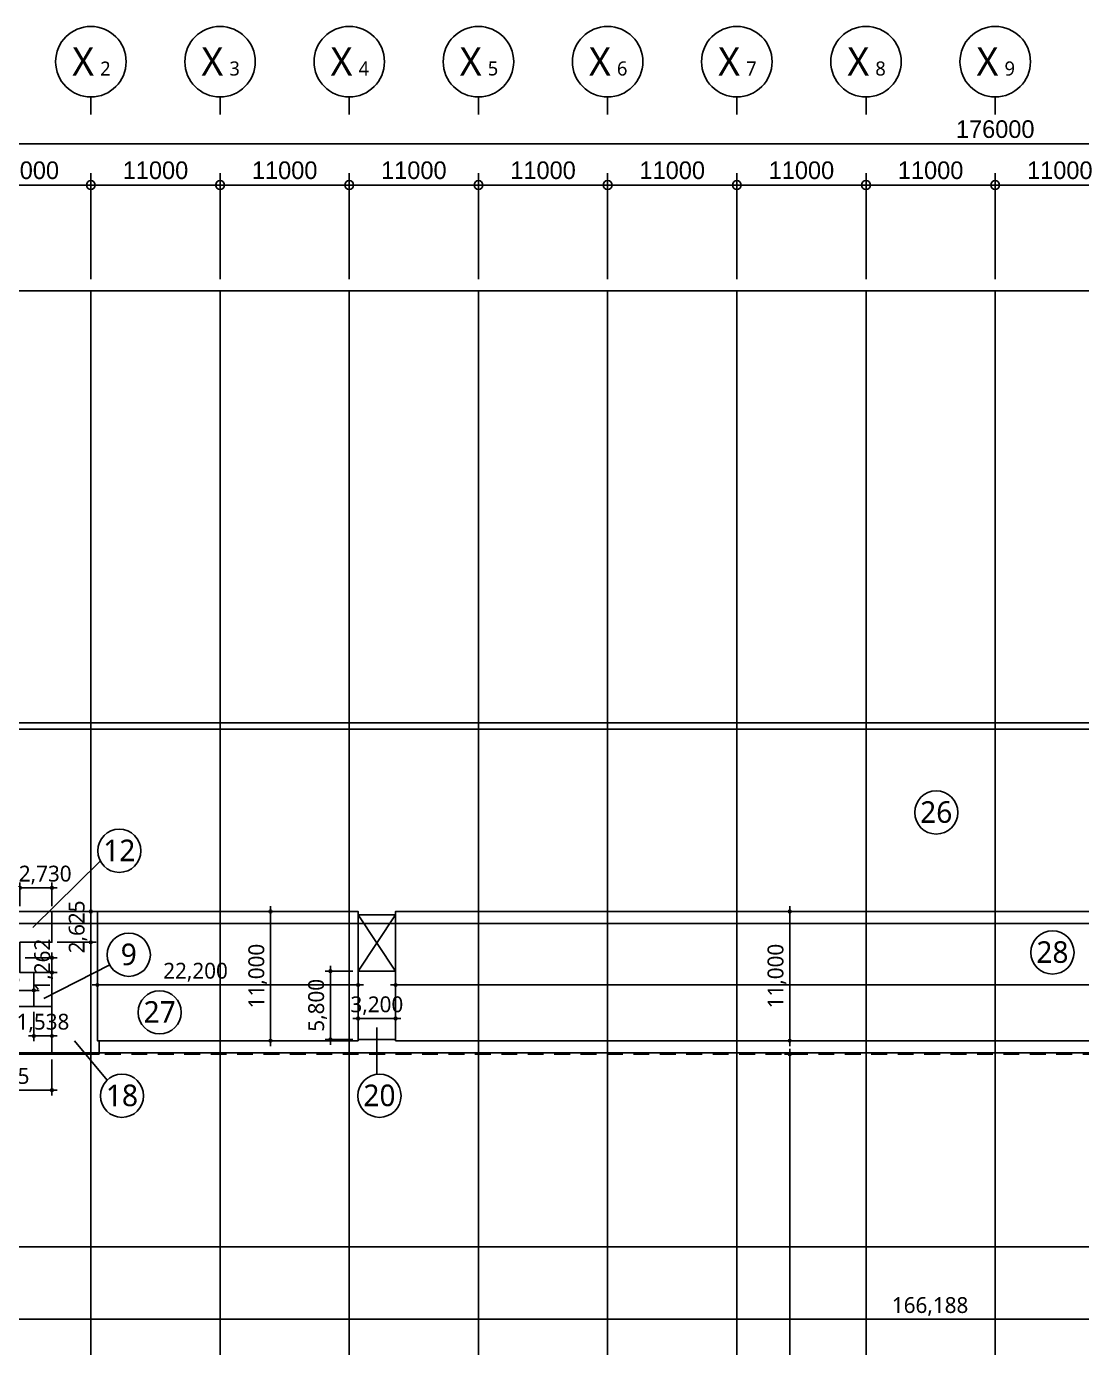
# Model space of a CAD drawing. Header units: millimetres. Extents: x 6000 to 1943854, y 3300 to 446500.
# Drawn here: x 1412926 to 1502770, y 294358 to 406789 of the extents above; entities that cross this region are included whole.
import ezdxf
from ezdxf.enums import TextEntityAlignment as Align

# ---------------------------------------------------------------- set-up
doc = ezdxf.new("R2010")
doc.units = ezdxf.units.MM
for name, pattern in [('-HID', [2.5, 1.5, -1]), ('CEN', [62, 60, -1, 0, -1]), ('HID', [2.5, 1.5, -1])]:
    doc.linetypes.add(name, pattern=pattern)
doc.layers.get('DEFPOINTS').update_dxf_attribs({"color": 171})
for name, color, linetype in [('AREA 99 - 건축면적', 60, 'Continuous'), ('AREA-빼는 면적', 7, 'Continuous'), ('AREABOUNDARY_H', 4, 'HID'), ('AREALINE', 1, 'Continuous'), ('AREATEXT', 7, 'Continuous'), ('CEN(ST)', 12, 'CEN'), ('dim0', 7, 'Continuous'), ('NDIM', 7, 'Continuous'), ('SYM(AXIS)', 7, 'Continuous'), ('TEXT(AXIS)', 2, 'Continuous')]:
    doc.layers.add(name, color=color, linetype=linetype)
doc.styles.add('CGS', font='cgse', dxfattribs={"bigfont": 'cgs'})
doc.styles.add('나눔고딕 Se', font='NanumGothic.ttf')
doc.styles.add('나눔바른고딕', font='NanumBarunGothic.ttf')
doc.dimstyles.new('A1-100', dxfattribs={"dimtxt": 3, "dimasz": 1, "dimexe": 2, "dimexo": 2, "dimgap": 1, "dimtad": 1, "dimdec": 0, "dimzin": 12, "dimdsep": 46, "dimlunit": 6, "dimtxsty": '나눔고딕 Se', "dimblk1": 'DIMDOT', "dimblk2": 'DIMDOT', "dimsah": 1, "dimcen": -1, "dimdle": 2, "dimclrd": 256, "dimclre": 256, "dimclrt": 3, "dimadec": 0, "dimazin": 0, "dimtfac": 1, "dimtdec": 0, "dimtix": 1, "dimtmove": 2, "dimatfit": 3, "dimldrblk": 'DIMDOT', "dimfxl": 1, "dimtvp": 1, "dimtolj": 1, "dimtzin": 12, "dimlwd": -1, "dimlwe": -1, "dimarcsym": 0})
doc.dimstyles.new('NDIM 1200', dxfattribs={"dimscale": 500, "dimtxt": 3, "dimasz": 1, "dimexe": 2, "dimexo": 2, "dimgap": 1, "dimtad": 1, "dimdec": 0, "dimdsep": 46, "dimtxsty": 'CGS', "dimblk": 'DOT0', "dimcen": 1, "dimdle": 8, "dimclrd": 2, "dimclre": 2, "dimclrt": 2, "dimadec": 0, "dimazin": 0, "dimtfac": 1, "dimtdec": 0, "dimtix": 1, "dimtmove": 2, "dimatfit": 3, "dimldrblk": 'DOT0', "dimfxl": 1, "dimtolj": 1, "dimtzin": 0, "dimlwd": -1, "dimlwe": -1, "dimarcsym": 0})

# ---------------------------------------------------------------- blocks, each defined once
blk = doc.blocks.new('DOT0')
blk.add_line((-3, 0), (3, 0))
at = {"color": 6}
blk.add_circle((0, 0), 0.75, dxfattribs=at)
blk = doc.blocks.new('*D7')
at = {"layer": 'DEFPOINTS', "color": 0, "ltscale": 0.4, "transparency": 16777216}
for p in [(1084316, 599882), (1084316, 587382), (1260316, 587382)]:
    blk.add_point(p, dxfattribs=at)
at = {"layer": 'NDIM', "ltscale": 0.4, "transparency": 16777216}
for p, q in [((1084316, 588382), (1084316, 600882)), ((1260316, 588382), (1260316, 600882)), ((1259816, 599882), (1084816, 599882))]:
    blk.add_line(p, q, dxfattribs=at)
at = {"layer": 'NDIM', "ltscale": 0.4, "transparency": 16777216, "xscale": 500, "yscale": 500, "zscale": 500, "rotation": 180}
blk.add_blockref('DOT0', (1084316, 599882), dxfattribs=at)
at = {"layer": 'NDIM', "ltscale": 0.4, "transparency": 16777216, "xscale": 500, "yscale": 500, "zscale": 500}
blk.add_blockref('DOT0', (1260316, 599882), dxfattribs=at)
at = {"layer": 'NDIM', "ltscale": 0.4, "transparency": 16777216, "insert": (1172316, 601132), "char_height": 1500, "attachment_point": 5, "style": 'CGS'}
blk.add_mtext('\\A1;176000', dxfattribs=at)
blk = doc.blocks.new('*D13')
at = {"layer": 'DEFPOINTS', "color": 0, "ltscale": 0.4, "transparency": 16777216}
for p in [(1161316, 596382), (1161316, 587382), (1172316, 587382)]:
    blk.add_point(p, dxfattribs=at)
at = {"layer": 'NDIM', "ltscale": 0.4, "transparency": 16777216}
for p, q in [((1161316, 588382), (1161316, 597382)), ((1172316, 588382), (1172316, 597382)), ((1171816, 596382), (1161816, 596382))]:
    blk.add_line(p, q, dxfattribs=at)
at = {"layer": 'NDIM', "ltscale": 0.4, "transparency": 16777216, "xscale": 500, "yscale": 500, "zscale": 500, "rotation": 180}
blk.add_blockref('DOT0', (1161316, 596382), dxfattribs=at)
at = {"layer": 'NDIM', "ltscale": 0.4, "transparency": 16777216, "xscale": 500, "yscale": 500, "zscale": 500}
blk.add_blockref('DOT0', (1172316, 596382), dxfattribs=at)
at = {"layer": 'NDIM', "ltscale": 0.4, "transparency": 16777216, "insert": (1166816, 597632), "char_height": 1500, "attachment_point": 5, "style": 'CGS'}
blk.add_mtext('\\A1;11000', dxfattribs=at)
blk = doc.blocks.new('A$C2F20087E')
at = {"layer": 'SYM(AXIS)'}
blk.add_line((600, 0), (600, 300), dxfattribs=at)
blk.add_circle((600, 900), 600, dxfattribs=at)
blk = doc.blocks.new('*D14')
at = {"layer": 'DEFPOINTS', "color": 0, "ltscale": 0.4, "transparency": 16777216}
for p in [(1172316, 596382), (1172316, 587382), (1183316, 587382)]:
    blk.add_point(p, dxfattribs=at)
at = {"layer": 'NDIM', "ltscale": 0.4, "transparency": 16777216}
for p, q in [((1172316, 588382), (1172316, 597382)), ((1183316, 588382), (1183316, 597382)), ((1182816, 596382), (1172816, 596382))]:
    blk.add_line(p, q, dxfattribs=at)
at = {"layer": 'NDIM', "ltscale": 0.4, "transparency": 16777216, "xscale": 500, "yscale": 500, "zscale": 500, "rotation": 180}
blk.add_blockref('DOT0', (1172316, 596382), dxfattribs=at)
at = {"layer": 'NDIM', "ltscale": 0.4, "transparency": 16777216, "xscale": 500, "yscale": 500, "zscale": 500}
blk.add_blockref('DOT0', (1183316, 596382), dxfattribs=at)
at = {"layer": 'NDIM', "ltscale": 0.4, "transparency": 16777216, "insert": (1177816, 597632), "char_height": 1500, "attachment_point": 5, "style": 'CGS'}
blk.add_mtext('\\A1;11000', dxfattribs=at)
blk = doc.blocks.new('*D17')
at = {"layer": 'DEFPOINTS', "color": 0, "ltscale": 0.4, "transparency": 16777216}
for p in [(1084316, 596382), (1084316, 587382), (1095316, 587382)]:
    blk.add_point(p, dxfattribs=at)
at = {"layer": 'NDIM', "ltscale": 0.4, "transparency": 16777216}
for p, q in [((1084316, 588382), (1084316, 597382)), ((1095316, 588382), (1095316, 597382)), ((1094816, 596382), (1084816, 596382))]:
    blk.add_line(p, q, dxfattribs=at)
at = {"layer": 'NDIM', "ltscale": 0.4, "transparency": 16777216, "xscale": 500, "yscale": 500, "zscale": 500, "rotation": 180}
blk.add_blockref('DOT0', (1084316, 596382), dxfattribs=at)
at = {"layer": 'NDIM', "ltscale": 0.4, "transparency": 16777216, "xscale": 500, "yscale": 500, "zscale": 500}
blk.add_blockref('DOT0', (1095316, 596382), dxfattribs=at)
at = {"layer": 'NDIM', "ltscale": 0.4, "transparency": 16777216, "insert": (1089816, 597632), "char_height": 1500, "attachment_point": 5, "style": 'CGS'}
blk.add_mtext('\\A1;11000', dxfattribs=at)
blk = doc.blocks.new('*D18')
at = {"layer": 'DEFPOINTS', "color": 0, "ltscale": 0.4, "transparency": 16777216}
for p in [(1095316, 596382), (1095316, 587382), (1106316, 587382)]:
    blk.add_point(p, dxfattribs=at)
at = {"layer": 'NDIM', "ltscale": 0.4, "transparency": 16777216}
for p, q in [((1095316, 588382), (1095316, 597382)), ((1106316, 588382), (1106316, 597382)), ((1105816, 596382), (1095816, 596382))]:
    blk.add_line(p, q, dxfattribs=at)
at = {"layer": 'NDIM', "ltscale": 0.4, "transparency": 16777216, "xscale": 500, "yscale": 500, "zscale": 500, "rotation": 180}
blk.add_blockref('DOT0', (1095316, 596382), dxfattribs=at)
at = {"layer": 'NDIM', "ltscale": 0.4, "transparency": 16777216, "xscale": 500, "yscale": 500, "zscale": 500}
blk.add_blockref('DOT0', (1106316, 596382), dxfattribs=at)
at = {"layer": 'NDIM', "ltscale": 0.4, "transparency": 16777216, "insert": (1100816, 597632), "char_height": 1500, "attachment_point": 5, "style": 'CGS'}
blk.add_mtext('\\A1;11000', dxfattribs=at)
blk = doc.blocks.new('*D19')
at = {"layer": 'DEFPOINTS', "color": 0, "ltscale": 0.4, "transparency": 16777216}
for p in [(1106316, 596382), (1106316, 587382), (1117316, 587382)]:
    blk.add_point(p, dxfattribs=at)
at = {"layer": 'NDIM', "ltscale": 0.4, "transparency": 16777216}
for p, q in [((1106316, 588382), (1106316, 597382)), ((1117316, 588382), (1117316, 597382)), ((1116816, 596382), (1106816, 596382))]:
    blk.add_line(p, q, dxfattribs=at)
at = {"layer": 'NDIM', "ltscale": 0.4, "transparency": 16777216, "xscale": 500, "yscale": 500, "zscale": 500, "rotation": 180}
blk.add_blockref('DOT0', (1106316, 596382), dxfattribs=at)
at = {"layer": 'NDIM', "ltscale": 0.4, "transparency": 16777216, "xscale": 500, "yscale": 500, "zscale": 500}
blk.add_blockref('DOT0', (1117316, 596382), dxfattribs=at)
at = {"layer": 'NDIM', "ltscale": 0.4, "transparency": 16777216, "insert": (1111816, 597632), "char_height": 1500, "attachment_point": 5, "style": 'CGS'}
blk.add_mtext('\\A1;11000', dxfattribs=at)
blk = doc.blocks.new('*D20')
at = {"layer": 'DEFPOINTS', "color": 0, "ltscale": 0.4, "transparency": 16777216}
for p in [(1117316, 596382), (1117316, 587382), (1128316, 587382)]:
    blk.add_point(p, dxfattribs=at)
at = {"layer": 'NDIM', "ltscale": 0.4, "transparency": 16777216}
for p, q in [((1117316, 588382), (1117316, 597382)), ((1128316, 588382), (1128316, 597382)), ((1127816, 596382), (1117816, 596382))]:
    blk.add_line(p, q, dxfattribs=at)
at = {"layer": 'NDIM', "ltscale": 0.4, "transparency": 16777216, "xscale": 500, "yscale": 500, "zscale": 500, "rotation": 180}
blk.add_blockref('DOT0', (1117316, 596382), dxfattribs=at)
at = {"layer": 'NDIM', "ltscale": 0.4, "transparency": 16777216, "xscale": 500, "yscale": 500, "zscale": 500}
blk.add_blockref('DOT0', (1128316, 596382), dxfattribs=at)
at = {"layer": 'NDIM', "ltscale": 0.4, "transparency": 16777216, "insert": (1122816, 597632), "char_height": 1500, "attachment_point": 5, "style": 'CGS'}
blk.add_mtext('\\A1;11000', dxfattribs=at)
blk = doc.blocks.new('*D21')
at = {"layer": 'DEFPOINTS', "color": 0, "ltscale": 0.4, "transparency": 16777216}
for p in [(1128316, 596382), (1128316, 587382), (1139316, 587382)]:
    blk.add_point(p, dxfattribs=at)
at = {"layer": 'NDIM', "ltscale": 0.4, "transparency": 16777216}
for p, q in [((1128316, 588382), (1128316, 597382)), ((1139316, 588382), (1139316, 597382)), ((1138816, 596382), (1128816, 596382))]:
    blk.add_line(p, q, dxfattribs=at)
at = {"layer": 'NDIM', "ltscale": 0.4, "transparency": 16777216, "xscale": 500, "yscale": 500, "zscale": 500, "rotation": 180}
blk.add_blockref('DOT0', (1128316, 596382), dxfattribs=at)
at = {"layer": 'NDIM', "ltscale": 0.4, "transparency": 16777216, "xscale": 500, "yscale": 500, "zscale": 500}
blk.add_blockref('DOT0', (1139316, 596382), dxfattribs=at)
at = {"layer": 'NDIM', "ltscale": 0.4, "transparency": 16777216, "insert": (1133816, 597632), "char_height": 1500, "attachment_point": 5, "style": 'CGS'}
blk.add_mtext('\\A1;11000', dxfattribs=at)
blk = doc.blocks.new('*D22')
at = {"layer": 'DEFPOINTS', "color": 0, "ltscale": 0.4, "transparency": 16777216}
for p in [(1139316, 596382), (1139316, 587382), (1150316, 587382)]:
    blk.add_point(p, dxfattribs=at)
at = {"layer": 'NDIM', "ltscale": 0.4, "transparency": 16777216}
for p, q in [((1139316, 588382), (1139316, 597382)), ((1150316, 588382), (1150316, 597382)), ((1149816, 596382), (1139816, 596382))]:
    blk.add_line(p, q, dxfattribs=at)
at = {"layer": 'NDIM', "ltscale": 0.4, "transparency": 16777216, "xscale": 500, "yscale": 500, "zscale": 500, "rotation": 180}
blk.add_blockref('DOT0', (1139316, 596382), dxfattribs=at)
at = {"layer": 'NDIM', "ltscale": 0.4, "transparency": 16777216, "xscale": 500, "yscale": 500, "zscale": 500}
blk.add_blockref('DOT0', (1150316, 596382), dxfattribs=at)
at = {"layer": 'NDIM', "ltscale": 0.4, "transparency": 16777216, "insert": (1144816, 597632), "char_height": 1500, "attachment_point": 5, "style": 'CGS'}
blk.add_mtext('\\A1;11000', dxfattribs=at)
blk = doc.blocks.new('*D23')
at = {"layer": 'DEFPOINTS', "color": 0, "ltscale": 0.4, "transparency": 16777216}
for p in [(1150316, 596382), (1150316, 587382), (1161316, 587382)]:
    blk.add_point(p, dxfattribs=at)
at = {"layer": 'NDIM', "ltscale": 0.4, "transparency": 16777216}
for p, q in [((1150316, 588382), (1150316, 597382)), ((1161316, 588382), (1161316, 597382)), ((1160816, 596382), (1150816, 596382))]:
    blk.add_line(p, q, dxfattribs=at)
at = {"layer": 'NDIM', "ltscale": 0.4, "transparency": 16777216, "xscale": 500, "yscale": 500, "zscale": 500, "rotation": 180}
blk.add_blockref('DOT0', (1150316, 596382), dxfattribs=at)
at = {"layer": 'NDIM', "ltscale": 0.4, "transparency": 16777216, "xscale": 500, "yscale": 500, "zscale": 500}
blk.add_blockref('DOT0', (1161316, 596382), dxfattribs=at)
at = {"layer": 'NDIM', "ltscale": 0.4, "transparency": 16777216, "insert": (1155816, 597632), "char_height": 1500, "attachment_point": 5, "style": 'CGS'}
blk.add_mtext('\\A1;11000', dxfattribs=at)
blk = doc.blocks.new('dmlgmkfhgfhhjjkjk')
at = {"layer": 'AREA 99 - 건축면적', "color": 2}
for points in [[(1573902, 340296), (1571777, 340296), (1571777, 347534), (1404065, 347534), (1404065, 329384), (1406777, 329384), (1406777, 331471), (1441165, 331471), (1441165, 331184), (1444365, 331184), (1444365, 331471), (1571777, 331471), (1571777, 337221), (1573902, 337221)], [(1415102, 331471), (1406777, 331471), (1406777, 328484), (1412372, 328484), (1412372, 328846), (1415102, 328846)], [(1419115, 319334), (1415102, 319334), (1415102, 326271), (1412372, 326271), (1412372, 328846), (1415102, 328846), (1415102, 331471), (1418965, 331471), (1418965, 320471), (1419115, 320471)], [(1418965, 320471), (1441165, 320471), (1441165, 331471), (1418965, 331471)], [(1444365, 320471), (1571777, 320471), (1571777, 331471), (1444365, 331471)], [(1413565, 326271), (1412372, 326271), (1412372, 327534), (1406777, 327534), (1406777, 323384), (1413565, 323384)], [(1413565, 323384), (1415102, 323384), (1415102, 326271), (1413565, 326271)], [(1441165, 326384), (1444365, 326384), (1444365, 320584), (1441165, 320584)], [(1406777, 319334), (1415102, 319334), (1415102, 323384), (1406777, 323384)], [(1444365, 320471), (1444365, 320584), (1441165, 320584), (1441165, 320471), (1419115, 320471), (1419115, 319334), (1406777, 319334), (1406777, 241646), (1572965, 241646), (1572965, 252134), (1580040, 252134), (1580040, 304284), (1574290, 304284), (1574290, 310884), (1580040, 310884), (1580040, 319334), (1571715, 319334), (1571715, 320471)]]:
    blk.add_lwpolyline(points, close=True, dxfattribs=at)
at = {"layer": 'AREA-빼는 면적', "color": 3}
blk.add_lwpolyline([(1444365, 326384), (1441165, 326384), (1441165, 331184), (1444365, 331184)], close=True, dxfattribs=at)
at = {"layer": 'AREA-빼는 면적', "color": 1}
for points in [[(1441165, 331184), (1444365, 326384)], [(1441165, 326384), (1444365, 331184)]]:
    blk.add_lwpolyline(points, dxfattribs=at)
blk = doc.blocks.new('DIMDOT')
at = {"linetype": 'Continuous'}
for p, q in [((-2, 0), (2, 0)), ((0, -2), (0, 2))]:
    blk.add_line(p, q, dxfattribs=at)
for radius in [0.5, 0.25]:
    blk.add_circle((0, 0), radius, dxfattribs=at)
blk = doc.blocks.new('*D45')
at = {"layer": 'DEFPOINTS', "color": 0, "transparency": 16777216}
for p in [(1406777, 296764), (1572965, 296764), (1572965, 296764)]:
    blk.add_point(p, dxfattribs=at)
at = {"layer": 'dim0', "transparency": 16777216}
blk.add_line((1407002, 296764), (1572740, 296764), dxfattribs=at)
at = {"layer": 'dim0', "transparency": 16777216, "xscale": 225, "yscale": 225, "zscale": 225, "rotation": 180}
blk.add_blockref('DIMDOT', (1406777, 296764), dxfattribs=at)
at = {"layer": 'dim0', "transparency": 16777216, "xscale": 225, "yscale": 225, "zscale": 225}
blk.add_blockref('DIMDOT', (1572965, 296764), dxfattribs=at)
at = {"layer": 'dim0', "color": 3, "transparency": 16777216, "insert": (1489871, 297855), "char_height": 1350, "attachment_point": 5, "style": '나눔고딕 Se'}
blk.add_mtext('\\A1;166,188', dxfattribs=at)
blk = doc.blocks.new('*D46')
at = {"layer": 'DEFPOINTS', "color": 0, "transparency": 16777216}
for p in [(1477915, 319334), (1477915, 241646), (1477915, 241646)]:
    blk.add_point(p, dxfattribs=at)
at = {"layer": 'dim0', "transparency": 16777216}
blk.add_line((1477915, 319109), (1477915, 241871), dxfattribs=at)
at = {"layer": 'dim0', "transparency": 16777216, "xscale": 225, "yscale": 225, "zscale": 225}
for p, rotation in [((1477915, 319334), 90), ((1477915, 241646), 270)]:
    blk.add_blockref('DIMDOT', p, dxfattribs=dict(at, rotation=rotation))
at = {"layer": 'dim0', "color": 3, "transparency": 16777216, "insert": (1476825, 280490), "char_height": 1350, "attachment_point": 5, "rotation": 90, "style": '나눔고딕 Se'}
blk.add_mtext('\\A1;77,688', dxfattribs=at)
blk = doc.blocks.new('*D49')
at = {"layer": 'DEFPOINTS', "color": 0, "transparency": 16777216}
for p in [(1438805, 326384), (1441165, 326384), (1441165, 320584)]:
    blk.add_point(p, dxfattribs=at)
at = {"layer": 'dim0', "transparency": 16777216}
for p, q in [((1440715, 326384), (1438355, 326384)), ((1438805, 320809), (1438805, 326159)), ((1440715, 320584), (1438355, 320584))]:
    blk.add_line(p, q, dxfattribs=at)
at = {"layer": 'dim0', "transparency": 16777216, "xscale": 225, "yscale": 225, "zscale": 225}
for p, rotation in [((1438805, 326384), 90), ((1438805, 320584), 270)]:
    blk.add_blockref('DIMDOT', p, dxfattribs=dict(at, rotation=rotation))
at = {"layer": 'dim0', "color": 3, "transparency": 16777216, "insert": (1437714, 323484), "char_height": 1350, "attachment_point": 5, "rotation": 90, "style": '나눔고딕 Se'}
blk.add_mtext('\\A1;5,800', dxfattribs=at)
blk = doc.blocks.new('*D50')
at = {"layer": 'DEFPOINTS', "color": 0, "transparency": 16777216}
for p in [(1444365, 322358), (1441165, 320584), (1444365, 320584)]:
    blk.add_point(p, dxfattribs=at)
at = {"layer": 'dim0', "transparency": 16777216}
for p, q in [((1441165, 321034), (1441165, 322808)), ((1444365, 321034), (1444365, 322808)), ((1440940, 322358), (1440715, 322358)), ((1441165, 322358), (1444365, 322358)), ((1444590, 322358), (1444815, 322358))]:
    blk.add_line(p, q, dxfattribs=at)
at = {"layer": 'dim0', "transparency": 16777216, "xscale": 225, "yscale": 225, "zscale": 225}
blk.add_blockref('DIMDOT', (1441165, 322358), dxfattribs=at)
at = {"layer": 'dim0', "transparency": 16777216, "xscale": 225, "yscale": 225, "zscale": 225, "rotation": 180}
blk.add_blockref('DIMDOT', (1444365, 322358), dxfattribs=at)
at = {"layer": 'dim0', "color": 3, "transparency": 16777216, "insert": (1442765, 323448), "char_height": 1350, "attachment_point": 5, "style": '나눔고딕 Se'}
blk.add_mtext('\\A1;3,200', dxfattribs=at)
blk = doc.blocks.new('*D72')
at = {"layer": 'DEFPOINTS', "color": 0, "transparency": 16777216}
for p in [(1433709, 331471), (1433709, 320471), (1433709, 320471)]:
    blk.add_point(p, dxfattribs=at)
at = {"layer": 'dim0', "transparency": 16777216}
blk.add_line((1433709, 331246), (1433709, 320696), dxfattribs=at)
at = {"layer": 'dim0', "transparency": 16777216, "xscale": 225, "yscale": 225, "zscale": 225}
for p, rotation in [((1433709, 331471), 90), ((1433709, 320471), 270)]:
    blk.add_blockref('DIMDOT', p, dxfattribs=dict(at, rotation=rotation))
at = {"layer": 'dim0', "color": 3, "transparency": 16777216, "insert": (1432620, 325971), "char_height": 1350, "attachment_point": 5, "rotation": 90, "style": '나눔고딕 Se'}
blk.add_mtext('\\A1;11,000', dxfattribs=at)
blk = doc.blocks.new('*D73')
at = {"layer": 'DEFPOINTS', "color": 0, "transparency": 16777216}
for p in [(1477915, 331471), (1477915, 320471), (1477915, 320471)]:
    blk.add_point(p, dxfattribs=at)
at = {"layer": 'dim0', "transparency": 16777216}
blk.add_line((1477915, 331246), (1477915, 320696), dxfattribs=at)
at = {"layer": 'dim0', "transparency": 16777216, "xscale": 225, "yscale": 225, "zscale": 225}
for p, rotation in [((1477915, 331471), 90), ((1477915, 320471), 270)]:
    blk.add_blockref('DIMDOT', p, dxfattribs=dict(at, rotation=rotation))
at = {"layer": 'dim0', "color": 3, "transparency": 16777216, "insert": (1476827, 325971), "char_height": 1350, "attachment_point": 5, "rotation": 90, "style": '나눔고딕 Se'}
blk.add_mtext('\\A1;11,000', dxfattribs=at)
blk = doc.blocks.new('*D74')
at = {"layer": 'DEFPOINTS', "color": 0, "transparency": 16777216}
for p in [(1444365, 325218), (1571777, 325218), (1571777, 325218)]:
    blk.add_point(p, dxfattribs=at)
at = {"layer": 'dim0', "transparency": 16777216}
blk.add_line((1444590, 325218), (1571552, 325218), dxfattribs=at)
at = {"layer": 'dim0', "transparency": 16777216, "xscale": 225, "yscale": 225, "zscale": 225, "rotation": 180}
blk.add_blockref('DIMDOT', (1444365, 325218), dxfattribs=at)
at = {"layer": 'dim0', "transparency": 16777216, "xscale": 225, "yscale": 225, "zscale": 225}
blk.add_blockref('DIMDOT', (1571777, 325218), dxfattribs=at)
at = {"layer": 'dim0', "color": 3, "transparency": 16777216, "insert": (1508071, 326308), "char_height": 1350, "attachment_point": 5, "style": '나눔고딕 Se'}
blk.add_mtext('\\A1;127,413', dxfattribs=at)
blk = doc.blocks.new('*D75')
at = {"layer": 'DEFPOINTS', "color": 0, "transparency": 16777216}
for p in [(1418965, 325218), (1441165, 325218), (1441165, 325218)]:
    blk.add_point(p, dxfattribs=at)
at = {"layer": 'dim0', "transparency": 16777216}
blk.add_line((1419190, 325218), (1440940, 325218), dxfattribs=at)
at = {"layer": 'dim0', "transparency": 16777216, "xscale": 225, "yscale": 225, "zscale": 225, "rotation": 180}
blk.add_blockref('DIMDOT', (1418965, 325218), dxfattribs=at)
at = {"layer": 'dim0', "transparency": 16777216, "xscale": 225, "yscale": 225, "zscale": 225}
blk.add_blockref('DIMDOT', (1441165, 325218), dxfattribs=at)
at = {"layer": 'dim0', "color": 3, "transparency": 16777216, "insert": (1427327, 326308), "char_height": 1350, "attachment_point": 5, "style": '나눔고딕 Se'}
blk.add_mtext('\\A1;22,200', dxfattribs=at)
blk = doc.blocks.new('*D77')
at = {"layer": 'DEFPOINTS', "color": 0, "transparency": 16777216}
for p in [(1415102, 333482), (1412372, 331471), (1415102, 331471)]:
    blk.add_point(p, dxfattribs=at)
at = {"layer": 'dim0', "transparency": 16777216}
for p, q in [((1412372, 331921), (1412372, 333932)), ((1415102, 331921), (1415102, 333932)), ((1412597, 333482), (1414877, 333482))]:
    blk.add_line(p, q, dxfattribs=at)
at = {"layer": 'dim0', "transparency": 16777216, "xscale": 225, "yscale": 225, "zscale": 225, "rotation": 180}
blk.add_blockref('DIMDOT', (1412372, 333482), dxfattribs=at)
at = {"layer": 'dim0', "transparency": 16777216, "xscale": 225, "yscale": 225, "zscale": 225}
blk.add_blockref('DIMDOT', (1415102, 333482), dxfattribs=at)
at = {"layer": 'dim0', "color": 3, "transparency": 16777216, "insert": (1414524, 334572), "char_height": 1350, "attachment_point": 5, "style": '나눔고딕 Se'}
blk.add_mtext('\\A1;2,730', dxfattribs=at)
blk = doc.blocks.new('*D78')
at = {"layer": 'DEFPOINTS', "color": 0, "transparency": 16777216}
for p in [(1415102, 331471), (1415102, 328846), (1418415, 328846)]:
    blk.add_point(p, dxfattribs=at)
at = {"layer": 'dim0', "transparency": 16777216}
for p, q in [((1418415, 331696), (1418415, 331921)), ((1415552, 331471), (1418865, 331471)), ((1418415, 331471), (1418415, 328846)), ((1415552, 328846), (1418865, 328846)), ((1418415, 328621), (1418415, 328396))]:
    blk.add_line(p, q, dxfattribs=at)
at = {"layer": 'dim0', "transparency": 16777216, "xscale": 225, "yscale": 225, "zscale": 225}
for p, rotation in [((1418415, 331471), 270), ((1418415, 328846), 90)]:
    blk.add_blockref('DIMDOT', p, dxfattribs=dict(at, rotation=rotation))
at = {"layer": 'dim0', "color": 3, "transparency": 16777216, "insert": (1417324, 330159), "char_height": 1350, "attachment_point": 5, "rotation": 90, "style": '나눔고딕 Se'}
blk.add_mtext('\\A1;2,625', dxfattribs=at)
blk = doc.blocks.new('*D81')
at = {"layer": 'DEFPOINTS', "color": 0, "transparency": 16777216}
for p in [(1413565, 323384), (1415102, 323384), (1415102, 320878)]:
    blk.add_point(p, dxfattribs=at)
at = {"layer": 'dim0', "transparency": 16777216}
for p, q in [((1413565, 322934), (1413565, 320428)), ((1415102, 322934), (1415102, 320428)), ((1413340, 320878), (1413115, 320878)), ((1413565, 320878), (1415102, 320878)), ((1415327, 320878), (1415552, 320878))]:
    blk.add_line(p, q, dxfattribs=at)
at = {"layer": 'dim0', "transparency": 16777216, "xscale": 225, "yscale": 225, "zscale": 225}
blk.add_blockref('DIMDOT', (1413565, 320878), dxfattribs=at)
at = {"layer": 'dim0', "transparency": 16777216, "xscale": 225, "yscale": 225, "zscale": 225, "rotation": 180}
blk.add_blockref('DIMDOT', (1415102, 320878), dxfattribs=at)
at = {"layer": 'dim0', "color": 3, "transparency": 16777216, "insert": (1414333, 321969), "char_height": 1350, "attachment_point": 5, "style": '나눔고딕 Se'}
blk.add_mtext('\\A1;1,538', dxfattribs=at)
blk = doc.blocks.new('*D82')
at = {"layer": 'DEFPOINTS', "color": 0, "transparency": 16777216}
for p in [(1406777, 319334), (1415102, 319334), (1415102, 316262)]:
    blk.add_point(p, dxfattribs=at)
at = {"layer": 'dim0', "transparency": 16777216}
for p, q in [((1406777, 318884), (1406777, 315812)), ((1415102, 318884), (1415102, 315812)), ((1407002, 316262), (1414877, 316262))]:
    blk.add_line(p, q, dxfattribs=at)
at = {"layer": 'dim0', "transparency": 16777216, "xscale": 225, "yscale": 225, "zscale": 225, "rotation": 180}
blk.add_blockref('DIMDOT', (1406777, 316262), dxfattribs=at)
at = {"layer": 'dim0', "transparency": 16777216, "xscale": 225, "yscale": 225, "zscale": 225}
blk.add_blockref('DIMDOT', (1415102, 316262), dxfattribs=at)
at = {"layer": 'dim0', "color": 3, "transparency": 16777216, "insert": (1410940, 317352), "char_height": 1350, "attachment_point": 5, "style": '나눔고딕 Se'}
blk.add_mtext('\\A1;8,325', dxfattribs=at)
blk = doc.blocks.new('*D83')
at = {"layer": 'DEFPOINTS', "color": 0, "transparency": 16777216}
for p in [(1412372, 327534), (1412372, 326271), (1415102, 326271)]:
    blk.add_point(p, dxfattribs=at)
at = {"layer": 'dim0', "transparency": 16777216}
for p, q in [((1412822, 327534), (1415552, 327534)), ((1415102, 327309), (1415102, 326496)), ((1412822, 326271), (1415552, 326271))]:
    blk.add_line(p, q, dxfattribs=at)
at = {"layer": 'dim0', "transparency": 16777216, "xscale": 225, "yscale": 225, "zscale": 225}
for p, rotation in [((1415102, 327534), 90), ((1415102, 326271), 270)]:
    blk.add_blockref('DIMDOT', p, dxfattribs=dict(at, rotation=rotation))
at = {"layer": 'dim0', "color": 3, "transparency": 16777216, "insert": (1414393, 326902), "char_height": 1350, "attachment_point": 5, "rotation": 90, "style": '나눔고딕 Se'}
blk.add_mtext('\\A1;1,262', dxfattribs=at)
blk = doc.blocks.new('*D85')
at = {"layer": 'DEFPOINTS', "color": 0, "transparency": 16777216}
for p in [(1413565, 324755), (1406777, 323384), (1413565, 323384)]:
    blk.add_point(p, dxfattribs=at)
at = {"layer": 'dim0', "transparency": 16777216}
for p, q in [((1406777, 323834), (1406777, 325205)), ((1413565, 323834), (1413565, 325205)), ((1407002, 324755), (1413340, 324755))]:
    blk.add_line(p, q, dxfattribs=at)
at = {"layer": 'dim0', "transparency": 16777216, "xscale": 225, "yscale": 225, "zscale": 225, "rotation": 180}
blk.add_blockref('DIMDOT', (1406777, 324755), dxfattribs=at)
at = {"layer": 'dim0', "transparency": 16777216, "xscale": 225, "yscale": 225, "zscale": 225}
blk.add_blockref('DIMDOT', (1413565, 324755), dxfattribs=at)
at = {"layer": 'dim0', "color": 3, "transparency": 16777216, "insert": (1410171, 325845), "char_height": 1350, "attachment_point": 5, "style": '나눔고딕 Se'}
blk.add_mtext('\\A1;6,788', dxfattribs=at)
blk = doc.blocks.new('A$C1fae6940')
at = {"layer": 'CEN(ST)', "ltscale": 0.5}
for points in [[(1095315.5, 587381.8), (1095315.5, 405238.9)], [(1106315.5, 587381.8), (1106315.5, 405238.9)], [(1117315.5, 587381.8), (1117315.5, 405238.9)], [(1128315.5, 587381.8), (1128315.5, 405238.9)], [(1139315.5, 587381.8), (1139315.5, 405238.9)], [(1150315.5, 587381.8), (1150315.5, 405238.9)], [(1161315.5, 587381.8), (1161315.5, 405238.9)], [(1172315.5, 587381.8), (1172315.5, 405238.9)], [(1268025.4, 550076.4), (1029097.9, 550076.4)], [(1268025.4, 533526.4), (1029097.9, 533526.4)], [(1268025.4, 522526.4), (1029097.9, 522526.4)], [(1268025.4, 506026.4), (1029097.9, 506026.4)]]:
    blk.add_lwpolyline(points, dxfattribs=at)
at = {"layer": 'DEFPOINTS'}
blk.add_lwpolyline([(1268025.4, 405238.9), (1029097.9, 405238.9), (1029097.9, 587381.8), (1268025.4, 587381.8)], close=True, dxfattribs=at)
at = {"xscale": 5, "yscale": 5, "zscale": 5}
for p in [(1092315.5, 602381.8), (1103315.5, 602381.8), (1114315.5, 602381.8), (1125315.5, 602381.8), (1136315.5, 602381.8), (1147315.5, 602381.8), (1158315.5, 602381.8), (1169315.5, 602381.8)]:
    blk.add_blockref('A$C2F20087E', p, dxfattribs=at)
at = {"layer": 'TEXT(AXIS)', "style": '나눔바른고딕'}
for s, height, p in [('X', 2400, (1094657.3, 606901.7)), ('X', 2400, (1105657.3, 606901.7)), ('X', 2400, (1116657.3, 606901.7)), ('X', 2400, (1127657.3, 606901.7)), ('X', 2400, (1138657.3, 606901.7)), ('X', 2400, (1149657.3, 606901.7)), ('X', 2400, (1160657.3, 606901.7)), ('X', 2400, (1171657.3, 606901.7)), ('2', 1200, (1096553.5, 606301.8)), ('3', 1200, (1107553.5, 606301.8)), ('4', 1200, (1118553.5, 606301.8)), ('5', 1200, (1129553.5, 606301.8)), ('6', 1200, (1140553.5, 606301.8)), ('7', 1200, (1151553.5, 606301.8)), ('8', 1200, (1162553.5, 606301.8)), ('9', 1200, (1173553.5, 606301.8))]:
    blk.add_text(s, height=height, dxfattribs=at).set_placement(p, align=Align.MIDDLE)
at = {"layer": 'NDIM', "ltscale": 0.4}
for base, p1, p2, picture, middle in [((1084315.5, 599881.8), (1260315.5, 587381.8), (1084315.5, 587381.8), '*D7', (1172315.5, 601131.8)), ((1084315.5, 596381.8), (1095315.5, 587381.8), (1084315.5, 587381.8), '*D17', (1089815.5, 597631.8)), ((1095315.5, 596381.8), (1106315.5, 587381.8), (1095315.5, 587381.8), '*D18', (1100815.5, 597631.8)), ((1106315.5, 596381.8), (1117315.5, 587381.8), (1106315.5, 587381.8), '*D19', (1111815.5, 597631.8)), ((1117315.5, 596381.8), (1128315.5, 587381.8), (1117315.5, 587381.8), '*D20', (1122815.5, 597631.8)), ((1128315.5, 596381.8), (1139315.5, 587381.8), (1128315.5, 587381.8), '*D21', (1133815.5, 597631.8)), ((1139315.5, 596381.8), (1150315.5, 587381.8), (1139315.5, 587381.8), '*D22', (1144815.5, 597631.8)), ((1150315.5, 596381.8), (1161315.5, 587381.8), (1150315.5, 587381.8), '*D23', (1155815.5, 597631.8)), ((1161315.5, 596381.8), (1172315.5, 587381.8), (1161315.5, 587381.8), '*D13', (1166815.5, 597631.8)), ((1172315.5, 596381.8), (1183315.5, 587381.8), (1172315.5, 587381.8), '*D14', (1177815.5, 597631.8))]:
    dim = blk.add_linear_dim(base=base, p1=p1, p2=p2, angle=180, dimstyle='NDIM 1200', override={"dimclrd": 256, "dimclre": 256, "dimclrt": 256}, dxfattribs=at)
    dim.commit()
    dim.dimension.update_dxf_attribs({"geometry": picture, "text_midpoint": middle})
blk = doc.blocks.new('fdklgjmkfghhjkjk')
at = {"layer": 'dim0'}
for base, p1, p2, picture, middle in [((1415102.1, 333482.1), (1412372.1, 331471), (1415102.1, 331471), '*D77', (1414524.3, 334572.4)), ((1441164.6, 325218.3), (1418964.6, 325218.3), (1441164.6, 325218.3), '*D75', (1427327.3, 326308.5))]:
    dim = blk.add_linear_dim(base=base, p1=p1, p2=p2, dimstyle='A1-100', override={"dimscale": 450, "dimasz": 0.5, "dimexe": 1, "dimexo": 1, "dimgap": 0.5, "dimdle": 1}, dxfattribs=at)
    dim.commit()
    dim.dimension.update_dxf_attribs({"geometry": picture, "text_midpoint": middle, "dimtype": 128})
for base, p1, p2, override, picture, middle in [((1418414.6, 328846), (1415102.1, 331471), (1415102.1, 328846), {"dimscale": 450, "dimasz": 0.5, "dimexe": 1, "dimexo": 1, "dimgap": 0.5, "dimdle": 1}, '*D78', (1417324.3, 330158.5)), ((1433708.7, 320471), (1433708.7, 331471), (1433708.7, 320471), {"dimscale": 450, "dimasz": 0.5, "dimexe": 1, "dimexo": 1, "dimgap": 0.5, "dimdle": 1}, '*D72', (1432620.4, 325971)), ((1477915.4, 320471), (1477915.4, 331471), (1477915.4, 320471), {"dimscale": 450, "dimasz": 0.5, "dimexe": 1, "dimexo": 1, "dimgap": 0.5, "dimdle": 1}, '*D73', (1476827.1, 325971)), ((1438804.7, 326383.5), (1441164.6, 320583.5), (1441164.6, 326383.5), {"dimscale": 450, "dimasz": 0.5, "dimexe": 1, "dimexo": 1, "dimgap": 0.5, "dimdle": 1}, '*D49', (1437714.4, 323483.5)), ((1477915.4297152, 241646.0077291), (1477915.4297151, 319333.5077291), (1477915.4297151, 241646.0077291), {"dimscale": 450, "dimtxt": 3, "dimasz": 0.5, "dimexe": 1, "dimexo": 1, "dimgap": 0.5, "dimdle": 1}, '*D46', (1476825.1936636, 280489.7577291))]:
    dim = blk.add_linear_dim(base=base, p1=p1, p2=p2, angle=90, dimstyle='A1-100', override=override, dxfattribs=at)
    dim.commit()
    dim.dimension.update_dxf_attribs({"geometry": picture, "text_midpoint": middle})
dim = blk.add_linear_dim(base=(1415102.0649588, 326271.0077293), p1=(1412372.0649588, 327533.5077292), p2=(1412372.0649588, 326271.0077293), angle=90, dimstyle='A1-100', override={"dimscale": 450, "dimasz": 0.5, "dimexe": 1, "dimexo": 1, "dimgap": 0.5, "dimdle": 1}, dxfattribs=at)
dim.commit()
dim.dimension.update_dxf_attribs({"geometry": '*D83', "text_midpoint": (1414392.8198178, 326902.2577292), "dimtype": 128})
for base, p1, p2, picture, middle in [((1571777.0649588, 325218.2623566), (1444364.5649587, 325218.2623566), (1571777.0649588, 325218.2623566), '*D74', (1508070.8149587, 326308.4984081)), ((1413564.5649588, 324755.2387378), (1406777.0649588, 323383.5077292), (1413564.5649588, 323383.5077292), '*D85', (1410170.8149588, 325845.4747893)), ((1444364.6, 322357.6), (1441164.6, 320583.5), (1444364.6, 320583.5), '*D50', (1442764.6, 323447.9)), ((1415102.0649588, 320878.4815579), (1413564.5649588, 323383.5077292), (1415102.0649588, 323383.5077292), '*D81', (1414333.3149588, 321968.7176094)), ((1415102.1, 316262.2), (1406777.1, 319333.5), (1415102.1, 319333.5), '*D82', (1410939.6, 317352.4)), ((1572964.5649588, 296764.43401), (1406777.0649588, 296764.43401), (1572964.5649588, 296764.43401), '*D45', (1489870.8149588, 297854.6700615))]:
    dim = blk.add_linear_dim(base=base, p1=p1, p2=p2, dimstyle='A1-100', override={"dimscale": 450, "dimasz": 0.5, "dimexe": 1, "dimexo": 1, "dimgap": 0.5, "dimdle": 1}, dxfattribs=at)
    dim.commit()
    dim.dimension.update_dxf_attribs({"geometry": picture, "text_midpoint": middle})

msp = doc.modelspace()

# ---------------------------------------------------------------- linework, layer by layer
at = {"layer": 'AREABOUNDARY_H', "color": 4, "linetype": '-HID', "ltscale": 900}
msp.add_lwpolyline([(1571714.6, 319333.5), (1419114.6, 319333.5)], dxfattribs=at)
at = {"layer": 'AREALINE'}
for points in [[(1413479.3, 330120.9), (1419217.9, 335763.7)], [(1414396.5, 324078.1), (1420022.8, 326918.2)], [(1442752, 321585.6), (1442752, 317610)], [(1417032.9, 320464.5), (1419799.6, 317123.5)]]:
    msp.add_lwpolyline(points, dxfattribs=at)
for centre in [(1490395, 339898.3), (1420836.2, 336634), (1421641.2, 327788.4), (1500287.9, 327982.5), (1424270.3, 322886.8), (1421061.2, 315787.6), (1442987.1, 315787.6)]:
    msp.add_circle(centre, 1837.5, dxfattribs=at)

# ---------------------------------------------------------------- block references
for name, p in [('A$C1fae6940', (323099, -203092.9)), ('dmlgmkfhgfhhjjkjk', (0, 0)), ('fdklgjmkfghhjkjk', (0, 0))]:
    msp.add_blockref(name, p)

# ---------------------------------------------------------------- texts
at = {"layer": 'AREATEXT', "style": '나눔바른고딕'}
for s, p in [('26', (1490395, 339931.1)), ('12', (1420836.2, 336666.8)), ('9', (1421641.2, 327821.2)), ('28', (1500287.9, 328015.3)), ('27', (1424270.3, 322919.7)), ('18', (1421061.2, 315820.4)), ('20', (1442987.1, 315820.4))]:
    msp.add_text(s, height=1837.5, dxfattribs=at).set_placement(p, align=Align.MIDDLE_CENTER)

doc.saveas('drawing.dxf')
